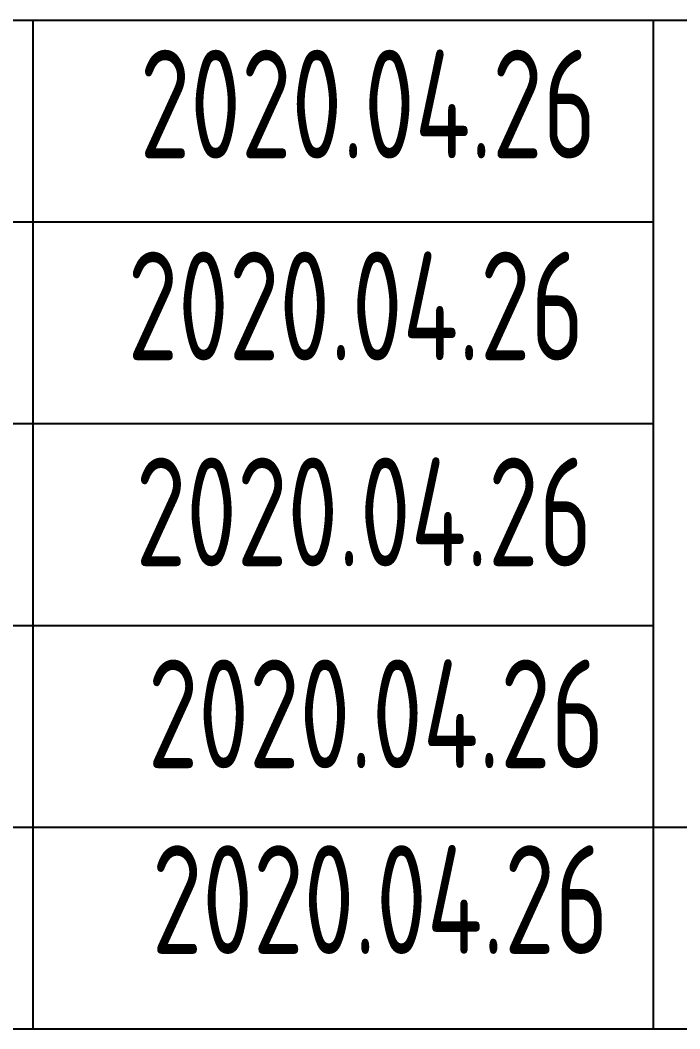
# Model space of a CAD drawing. Extents: x 1234595 to 2088511, y -80443 to 75292.
# Drawn here: x 1393248 to 1395375, y 16580 to 19830 of the extents above; entities that cross this region are included whole.
import ezdxf
from ezdxf.enums import TextEntityAlignment as Align

# ---------------------------------------------------------------- set-up
doc = ezdxf.new("R2010")
doc.units = 0
doc.header["$LTSCALE"] = 1000
doc.header["$MEASUREMENT"] = 0
doc.linetypes.add('2', pattern=[18.5, 12, -3, 0.5, -3])
doc.layers.get('0').update_dxf_attribs({"linetype": 'CONTINUOUS'})
doc.styles.add('sceie', font='sceie.shx', dxfattribs={"width": 0.7, "bigfont": 'sceic.shx'})

# ---------------------------------------------------------------- blocks, each defined once
blk = doc.blocks.new('qm')
at = {"style": 'sceie', "width": 0.8}
for p in [(-941169.6, -984626.3), (-941208.7, -985276.9), (-941182.6, -985940.5), (-941143.6, -986591.1), (-941130.5, -987189.7)]:
    blk.add_attdef('2020.04.26', text='', height=350, dxfattribs=at).set_placement(p, align=Align.MIDDLE)

msp = doc.modelspace()

# ---------------------------------------------------------------- linework, layer by layer
for p, q in [((1389790.2, 19829.7), (1400790.2, 19829.7)), ((1393290.2, 16579.7), (1393290.2, 19829.7)), ((1393290.2, 16579.7), (1393290.2, 19829.7)), ((1395290.2, 16579.7), (1395290.2, 19829.7)), ((1395290.2, 16579.7), (1395290.2, 19829.7)), ((1389790.2, 19179.7), (1395290.2, 19179.7)), ((1389790.2, 18529.7), (1395290.2, 18529.7)), ((1389790.2, 17879.7), (1395290.2, 17879.7)), ((1389790.2, 17229.7), (1395290.2, 17229.7)), ((1395290.2, 17229.7), (1407790.2, 17229.7)), ((1389790.2, 16579.7), (1407790.2, 16579.7))]:
    msp.add_line(p, q)

# ---------------------------------------------------------------- block references
at = {"color": 4, "linetype": '2'}
ref = msp.add_blockref('qm', (2335539.2, 1004186.2), dxfattribs=at)
ref.add_attrib('2020.04.26', '2020.04.26', dxfattribs={"height": 350, "style": 'sceie', "width": 0.8}).set_placement((1394408.6, 16996.6), align=Align.MIDDLE)
ref.add_attrib('2020.04.26', '2020.04.26', dxfattribs={"height": 350, "style": 'sceie', "width": 0.8}).set_placement((1394395.6, 17595.1), align=Align.MIDDLE)
ref.add_attrib('2020.04.26', '2020.04.26', dxfattribs={"height": 350, "style": 'sceie', "width": 0.8}).set_placement((1394356.5, 18245.7), align=Align.MIDDLE)
ref.add_attrib('2020.04.26', '2020.04.26', dxfattribs={"height": 350, "style": 'sceie', "width": 0.8}).set_placement((1394330.5, 18909.3), align=Align.MIDDLE)
ref.add_attrib('2020.04.26', '2020.04.26', dxfattribs={"height": 350, "style": 'sceie', "width": 0.8}).set_placement((1394369.6, 19559.9), align=Align.MIDDLE)

doc.saveas('drawing.dxf')
